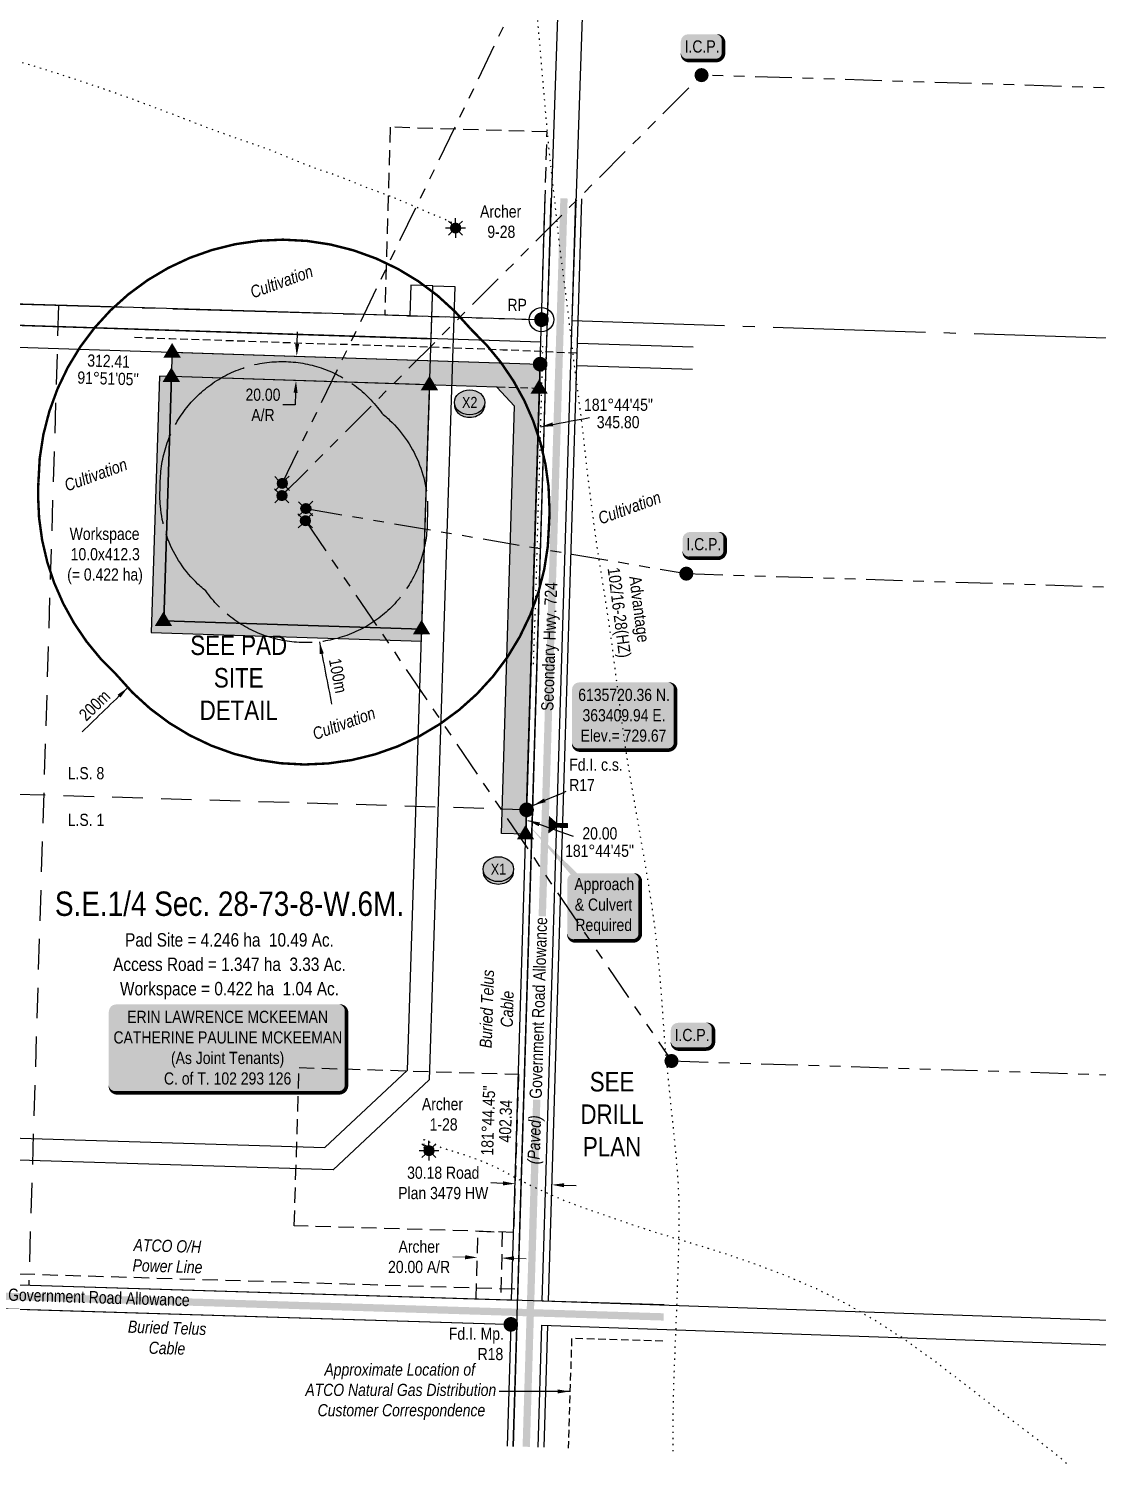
# Model space of a CAD drawing. Extents: x 360681 to 368577, y 6135146 to 6140704.
# Drawn here: x 363002 to 363878, y 6135184 to 6136361 of the extents above; entities that cross this region are included whole.
import ezdxf
from ezdxf.enums import TextEntityAlignment as Align

# ---------------------------------------------------------------- set-up
doc = ezdxf.new("R2010")
doc.units = 0
doc.header["$LTSCALE"] = 5
doc.header["$PDSIZE"] = 0.5
for name, pattern in [('foc-ACCESSROAD', [3.75, 2.5, -1.25]), ('foc-BUFFER', [16.75, 15, -1.75]), ('foc-DOT', [1, 0.2, -0.8]), ('foc-DRILLPATH', [14.75, 6, -1.75, 1.75, -1.75, 1.75, -1.75]), ('foc-FLOWLINE', [3.75, 2.5, -1.25]), ('foc-LSD', [8, 5, -3]), ('foc-QUARTERLINE', [33, 25, -3, 2, -3]), ('foc-TOPO', [1, 0.2, -0.8]), ('foc-TRAV', [1.875, 1.25, -0.625]), ('UG_PIPE', [1.875, 1.25, -0.625])]:
    doc.linetypes.add(name, pattern=pattern)
doc.layers.get('Defpoints').update_dxf_attribs({"color": 9})
for name, color, linetype in [('35', 37, 'Continuous'), ('ABADATA-DRILL', 8, 'foc-DOT'), ('ABADATA-DRILL-T', 8, 'Continuous'), ('AS-OWNER', 7, 'Continuous'), ('AS-PIPE-UG', 44, 'UG_PIPE'), ('AS-PIPE-UG-T', 44, 'Continuous'), ('AS-POWER', 104, 'foc-POWER'), ('AS-POWER-T', 104, 'Continuous'), ('AS-ROADS', 254, 'Continuous'), ('AS-TELEPHONE', 224, 'foc-TEL'), ('AS-TELEPHONE-T', 224, 'Continuous'), ('AUX-BUFFER', 7, 'foc-BUFFER'), ('C-SYMBOL', 7, 'Continuous'), ('CG-NOTES', 7, 'Continuous'), ('DETAIL-T', 7, 'Continuous'), ('F-AR', 190, 'foc-ACCESSROAD'), ('F-EZE', 190, 'foc-FLOWLINE'), ('F-RW', 190, 'Continuous'), ('F-WS', 190, 'foc-ACCESSROAD'), ('F-WS-S', 190, 'Continuous'), ('L-AREAREQUIRED', 7, 'Continuous'), ('L-AREAWORK', 5, 'Continuous'), ('L-BD', 7, 'Continuous'), ('L-BD1', 253, 'Continuous'), ('L-DETAIL-T', 3, 'Continuous'), ('L-MON', 1, 'Continuous'), ('L-QSEC', 8, 'foc-QUARTERLINE'), ('L-ROAD-T', 7, 'Continuous'), ('L-SEC', 7, 'Continuous'), ('L-SECLBL', 7, 'Continuous'), ('L-SECTION-LSD', 7, 'foc-LSD'), ('L-TITLEDB', 4, 'Continuous'), ('L-TITLEDB-T', 4, 'Continuous'), ('P-CROSSINGS', 250, 'Continuous'), ('P-PDRILLPATH', 12, 'foc-DRILLPATH'), ('P-PROPOSED', 10, 'Continuous'), ('P-PROPOSED-H', 21, 'Continuous'), ('P-TEMP-BLUE', 146, 'Continuous'), ('P-TEMP-BLUE-T', 146, 'Continuous'), ('P-TRAV', 4, 'foc-TRAV'), ('P-TXT', 4, 'Continuous'), ('T-VEGETATION CHANGE', 104, 'foc-TOPO')]:
    doc.layers.add(name, color=color, linetype=linetype)
for name, color, linetype, lineweight in [('F-AR-T', 190, 'Continuous', 9), ('F-WS-T', 190, 'Continuous', 9), ('T-TEXT', 48, 'Continuous', 18)]:
    doc.layers.add(name, color=color, linetype=linetype, lineweight=lineweight)
doc.layers.add('P-TEMP-BLUE-H', color=7, linetype='Continuous', true_color=0x99e6ff)
doc.styles.add('100L', font='ARIALN.TTF', dxfattribs={"height": 11})
doc.styles.add('175L', font='ARIALN.TTF', dxfattribs={"height": 20})
doc.styles.add('80', font='ARIALN.TTF', dxfattribs={"height": 10})
doc.styles.add('80CG', font='ARIALN.TTF', dxfattribs={"height": 10})
doc.styles.add('80L', font='ARIALN.TTF', dxfattribs={"height": 10})
doc.styles.add('80LS', font='ARIALNI.TTF', dxfattribs={"height": 10})
doc.styles.add('Crossing', font='ARIALN.TTF', dxfattribs={"height": 10})
doc.styles.add('foc-LtypeFont', font='ARIALN.TTF', dxfattribs={"height": 7.35})
doc.linetypes.add('foc-POWER', pattern='A,6,-1,["P",foc-LtypeFont,S=0.2,R=0,X=-0.625,Y=-0.75],-1.24,4', length=12.24)
doc.linetypes.add('foc-POWER-NOLINE', pattern='A,0,-4,["P",foc-LtypeFont,S=0.2,R=0,X=-0.625,Y=-0.75],-8.24', length=12.24)
doc.linetypes.add('foc-TEL', pattern='A,2,-1,["T",foc-LtypeFont,S=0.2,R=0,X=-0.425,Y=-0.75],-1.24,8', length=12.24)
doc.linetypes.add('foc-TEL-NOLINE', pattern='A,0,-2,["T",foc-LtypeFont,S=0.2,R=0,X=-0.425,Y=-0.75],-10.24', length=12.24)
doc.dimstyles.new('CG2011', dxfattribs={"dimscale": 5, "dimtxt": 9, "dimasz": 2, "dimexe": 0.2, "dimexo": 0.0625, "dimgap": 0.5, "dimtad": 0, "dimtih": 1, "dimtoh": 1, "dimzin": 0, "dimdsep": 46, "dimtxsty": '80CG', "dimcen": 0.1, "dimse1": 1, "dimse2": 1, "dimclrd": 256, "dimclrt": 256, "dimaunit": 1, "dimadec": 4, "dimazin": 0, "dimtfac": 0.06, "dimtofl": 0, "dimtmove": 0, "dimatfit": 1, "dimfxl": 0.2, "dimtolj": 1, "dimtzin": 0, "dimlwd": -1, "dimarcsym": 0})
doc.dimstyles.new('Compass 5 000', dxfattribs={"dimscale": 5, "dimtxt": 9, "dimasz": 2, "dimexe": 0.2, "dimexo": 0.0625, "dimgap": 0.5, "dimtad": 0, "dimtih": 1, "dimtoh": 1, "dimzin": 0, "dimdsep": 46, "dimtxsty": '80CG', "dimcen": 0.1, "dimse1": 1, "dimse2": 1, "dimclrd": 256, "dimclrt": 256, "dimaunit": 1, "dimadec": 4, "dimazin": 0, "dimtfac": 0.06, "dimtofl": 0, "dimtmove": 0, "dimatfit": 1, "dimfxl": 0.2, "dimtolj": 1, "dimtzin": 0, "dimlwd": -1, "dimarcsym": 0})

# ---------------------------------------------------------------- blocks, each defined once
blk = doc.blocks.new('fdia')
at = {"color": 255, "const_width": 1}
blk.add_lwpolyline([(-0.5, 0, 1), (0.5, 0, 1)], format="xyb", close=True, dxfattribs=at)
blk = doc.blocks.new('Fdiaa')
blk.add_blockref('fdia', (0, 0))
blk = doc.blocks.new('fdib')
at = {"color": 1, "const_width": 1.6}
blk.add_lwpolyline([(-0.4, 0, 1), (0.4, 0, 1)], format="xyb", close=True, dxfattribs=at)
at = {"color": 1}
blk.add_circle((0, 0), 0.8, dxfattribs=at)
blk = doc.blocks.new('Fdibb')
blk.add_blockref('fdib', (0, 0))
blk = doc.blocks.new('fdicc')
for name in ['Fdibb', 'Fdiaa']:
    blk.add_blockref(name, (0, 0))
blk = doc.blocks.new('FDI')
blk.add_blockref('fdicc', (0, 0))
blk = doc.blocks.new('WC')
at = {"layer": 'L-MON'}
h = blk.add_hatch(color=255, dxfattribs=at)
h.dxf.hatch_style = 1
edge = h.paths.add_edge_path()
edge.add_arc((0, 0), 0.9, 0, 360)
at = {"layer": 'L-MON', "color": 240, "flags": 128}
for points in [[(-0.62, 0.5), (-1.23, 1.12)], [(0.52, 0.61), (1.13, 1.21)], [(-1.18, -1.18), (-0.56, -0.57)], [(1.16, -1.18), (0.56, -0.57)]]:
    blk.add_lwpolyline(points, dxfattribs=at)
at = {"layer": 'L-MON', "color": 240}
for radius in [0.8, 0.373]:
    blk.add_circle((0, 0), radius, dxfattribs=at)
blk = doc.blocks.new('*D448')
at = {"layer": 'Defpoints', "color": 0, "transparency": 16777216}
for p in [(363400.6, 6135413.7), (363400.5, 6135409.7), (363430.6, 6135408.7)]:
    blk.add_point(p, dxfattribs=at)
at = {"layer": 'L-TITLEDB-T', "transparency": 16777216}
for p, q in [((363390.6, 6135414), (363380.6, 6135414.3)), ((363440.7, 6135412.5), (363450.7, 6135412.2))]:
    blk.add_line(p, q, dxfattribs=at)
for points in [[(363390.6, 6135415.7), (363390.5, 6135412.3), (363400.6, 6135413.7)], [(363440.8, 6135414.1), (363440.7, 6135410.8), (363430.7, 6135412.8)]]:
    blk.add_solid(points, dxfattribs=at)
at = {"layer": 'L-TITLEDB-T', "transparency": 16777216, "insert": (363341.6, 6135414.3), "char_height": 10, "attachment_point": 5, "style": '80CG'}
blk.add_mtext('\\A1;30.18 Road\\PPlan 3479 HW', dxfattribs=at)
blk = doc.blocks.new('plbh')
at = {"layer": 'L-MON'}
h = blk.add_hatch(color=255, dxfattribs=at)
h.dxf.hatch_style = 1
edge = h.paths.add_edge_path()
edge.add_arc((0, 0), 1.16, 0, 360)
h = blk.add_hatch(color=256, dxfattribs=at)
h.dxf.hatch_style = 1
h.paths.add_polyline_path([(-0.96, 0, 1), (0.96, 0, 1)])
h.paths.add_polyline_path([(0.91, 0, -1), (-0.91, 0, -1)], flags=16)
h.paths.add_polyline_path([(0.45, 0, -1), (-0.45, 0, -1)], flags=0)
h = blk.add_hatch(color=256, dxfattribs=at)
h.dxf.hatch_style = 1
h.paths.add_polyline_path([(-0.45, 0, 1), (0.45, 0, 1)])
h.paths.add_polyline_path([(0.4, 0, -1), (-0.4, 0, -1)], flags=16)
at = {"layer": 'L-MON', "color": 240}
for radius in [0.96, 0.91, 0.45, 0.4]:
    blk.add_circle((0, 0), radius, dxfattribs=at)
blk = doc.blocks.new('*U470')
h = blk.add_hatch(color=59)
edge = h.paths.add_edge_path()
edge.add_line((-11.5, -11.5), (11.5, -11.5))
edge.add_arc((11.5, -5.5), 6, 270, 360)
edge.add_line((17.5, -5.5), (17.5, 4))
edge.add_arc((11.5, 4), 6, 0, 90)
edge.add_line((11.5, 10), (-11.5, 10))
edge.add_arc((-11.5, 4), 6, 90, 180)
edge.add_line((-17.5, 4), (-17.5, -5.5))
edge.add_arc((-11.5, -5.5), 6, 180, 270)
at = {"color": 1, "flags": 128}
blk.add_lwpolyline([(-11.5, -11.5, 3, 3, 0), (11.5, -11.5, 3, 3, 0.414214), (17.5, -5.5, 3, 3, 0), (17.5, 4, 3, 0, 0.414214), (11.5, 10, 0, 0, 0), (-11.5, 10, 0, 0, 0.414214), (-17.5, 4, 0, 0, 0), (-17.5, -5.5, 0, 3, 0.414214)], format="xyseb", close=True, dxfattribs=at)
blk.add_lwpolyline([(-13.1, -6.4, 0, 7.5, 0), (0, 0, 0, 0, 0)], format="xyseb", dxfattribs=at)
at = {"color": 1, "style": '80'}
blk.add_attdef('ENTER_TEXT_001', (-36, -5), '', height=10, dxfattribs=at)
blk = doc.blocks.new('*U485')
h = blk.add_hatch(color=254)
edge = h.paths.add_edge_path()
edge.add_line((-36.5, -28.5), (36.5, -28.5))
edge.add_arc((36.5, -22.5), 6, 270, 360)
edge.add_line((42.5, -22.5), (42.5, 21))
edge.add_arc((36.5, 21), 6, 0, 90)
edge.add_line((36.5, 27), (-36.5, 27))
edge.add_arc((-36.5, 21), 6, 90, 180)
edge.add_line((-42.5, 21), (-42.5, -22.5))
edge.add_arc((-36.5, -22.5), 6, 180, 270)
at = {"color": 1, "flags": 128}
blk.add_lwpolyline([(-36.5, -28.5, 3, 3, 0), (36.5, -28.5, 3, 3, 0.414214), (42.5, -22.5, 3, 3, 0), (42.5, 21, 3, 0, 0.414214), (36.5, 27, 0, 0, 0), (-36.5, 27, 0, 0, 0.414214), (-42.5, 21, 0, 0, 0), (-42.5, -22.5, 0, 3, 0.414214)], format="xyseb", close=True, dxfattribs=at)
blk.add_lwpolyline([(-36.3, -24.2, 0, 10, 0), (0, 0, 5, 5, 0)], format="xyseb", dxfattribs=at)
at = {"color": 1, "style": '80'}
blk.add_attdef('ENTER_TEXT_001', (-36, -5), '', height=10, dxfattribs=at)
blk = doc.blocks.new('*U486')
at = {"layer": '35', "color": 3}
blk.add_circle((0, 0), 10, dxfattribs=at)
at = {"layer": '35', "color": 3, "style": '80'}
blk.add_attdef('RP_001', (-27.9, 7.1), '', height=10, dxfattribs=at)
blk = doc.blocks.new('xing2')
h = blk.add_hatch(color=50)
h.dxf.hatch_style = 1
edge = h.paths.add_edge_path()
edge.add_ellipse((0, 0), major_axis=(-12.5, 0), ratio=0.816297, start_angle=0, end_angle=360)
h = blk.add_hatch(color=250)
h.dxf.hatch_style = 1
edge = h.paths.add_edge_path()
edge.add_ellipse((0, -2), major_axis=(-12.5, 0), ratio=0.816297, start_angle=0, end_angle=180)
edge.add_line((12.5, -2), (12.5, 0))
edge.add_ellipse((0, 0), major_axis=(-12.5, 0), ratio=0.816297, start_angle=0, end_angle=180, ccw=False)
edge.add_line((-12.5, 0), (-12.5, -2))
at = {"color": 250}
blk.add_ellipse((0, 0), major_axis=(-12.5, 0), ratio=0.816297, dxfattribs=at)
blk.add_ellipse((0, -2), major_axis=(-12.5, 0), ratio=0.816297, start_param=0, end_param=3.141593, dxfattribs=at)
at = {"color": 250, "style": 'Crossing'}
blk.add_attdef('CROSSING', text='', height=9, dxfattribs=at).set_placement((0.1, 0), align=Align.MIDDLE_CENTER)
at = {"color": 250, "style": 'Crossing', "flags": 1}
for tag, p in [('OWNER', (0.1, -12.5)), ('DESCRIPTION', (0.1, -25.8)), ('LOCATION', (0.1, -39.3)), ('DWG_REF', (0.1, -52.8))]:
    blk.add_attdef(tag, text='', height=9, dxfattribs=at).set_placement(p, align=Align.MIDDLE_CENTER)
blk = doc.blocks.new('*U489')
h = blk.add_hatch(color=59)
edge = h.paths.add_edge_path()
edge.add_line((-91.5, -37), (91.5, -37))
edge.add_arc((91.5, -31), 6, 270, 360)
edge.add_line((97.5, -31), (97.5, 29.5))
edge.add_arc((91.5, 29.5), 6, 0, 90)
edge.add_line((91.5, 35.5), (-91.5, 35.5))
edge.add_arc((-91.5, 29.5), 6, 90, 180)
edge.add_line((-97.5, 29.5), (-97.5, -31))
edge.add_arc((-91.5, -31), 6, 180, 270)
at = {"color": 1, "flags": 128}
blk.add_lwpolyline([(-91.5, -37, 3, 3, 0), (91.5, -37, 3, 3, 0.414214), (97.5, -31, 3, 3, 0), (97.5, 29.5, 3, 0, 0.414214), (91.5, 35.5, 0, 0, 0), (-91.5, 35.5, 0, 0, 0.414214), (-97.5, 29.5, 0, 0, 0), (-97.5, -31, 0, 3, 0.414214)], format="xyseb", close=True, dxfattribs=at)
blk.add_lwpolyline([(-72.5, -37.6, 0, 7.5, 0), (0, 0, 0, 0, 0)], format="xyseb", dxfattribs=at)
at = {"color": 1, "style": '80'}
blk.add_attdef('ENTER_TEXT_001', (-36, -5), '', height=10, dxfattribs=at)
blk = doc.blocks.new('TRIA')
blk.add_hatch(color=255).paths.add_polyline_path([(-0.04, 1.52), (-1.47, -0.87), (1.39, -0.87)])
blk = doc.blocks.new('TRIAA')
blk.add_blockref('TRIA', (0, 0))
blk = doc.blocks.new('TRIB')
at = {"color": 1}
blk.add_lwpolyline([(-1.12, -0.67), (-0.04, 1.13), (1.04, -0.67)], close=True, dxfattribs=at)
blk = doc.blocks.new('TRIBB')
blk.add_blockref('TRIB', (0, 0))
blk = doc.blocks.new('TRICC')
for name in ['TRIAA', 'TRIBB']:
    blk.add_blockref(name, (0, 0))
blk = doc.blocks.new('plspike')
blk.add_blockref('TRICC', (0, 0))
blk = doc.blocks.new('*D494')
at = {"layer": 'Defpoints', "color": 0, "transparency": 16777216}
for p in [(363218, 6136092.4), (363217.4, 6136072.5), (363220.8, 6136072.3)]:
    blk.add_point(p, dxfattribs=at)
at = {"layer": 'P-TXT', "transparency": 16777216}
for p, q in [((363221.7, 6136102.3), (363222.1, 6136112.3)), ((363220.5, 6136062.4), (363220.1, 6136052.4)), ((363220.1, 6136052.4), (363210.1, 6136052.4))]:
    blk.add_line(p, q, dxfattribs=at)
for points in [[(363220.1, 6136102.4), (363223.4, 6136102.3), (363221.4, 6136092.3)], [(363218.8, 6136062.4), (363222.1, 6136062.3), (363220.8, 6136072.3)]]:
    blk.add_solid(points, dxfattribs=at)
at = {"layer": 'P-TXT', "transparency": 16777216, "insert": (363193.7, 6136052.4), "char_height": 10, "attachment_point": 5, "style": '80CG'}
blk.add_mtext('\\A1;20.00\\PA/R', dxfattribs=at)
blk = doc.blocks.new('*D502')
at = {"layer": 'Defpoints', "color": 0, "transparency": 16777216}
for p in [(363369.5, 6135353.2), (363369.5, 6135351.2), (363389.5, 6135350.7)]:
    blk.add_point(p, dxfattribs=at)
at = {"layer": 'F-AR-T', "transparency": 16777216}
for p, q in [((363359.5, 6135353.4), (363349.5, 6135353.7)), ((363399.5, 6135352.4), (363409.5, 6135352.2))]:
    blk.add_line(p, q, dxfattribs=at)
for points in [[(363359.6, 6135355.1), (363359.5, 6135351.7), (363369.5, 6135353.2)], [(363399.6, 6135354.1), (363399.5, 6135350.8), (363389.5, 6135352.7)]]:
    blk.add_solid(points, dxfattribs=at)
at = {"layer": 'F-AR-T', "transparency": 16777216, "insert": (363321.8, 6135353.7), "char_height": 10, "attachment_point": 5, "style": '80CG'}
blk.add_mtext('\\A1;Archer\\P20.00 A/R', dxfattribs=at)
blk = doc.blocks.new('*U507')
h = blk.add_hatch(color=255)
edge = h.paths.add_edge_path()
edge.add_line((-24, -28.5), (24, -28.5))
edge.add_arc((24, -22.5), 6, 270, 360)
edge.add_line((30, -22.5), (30, 21))
edge.add_arc((24, 21), 6, 0, 90)
edge.add_line((24, 27), (-24, 27))
edge.add_arc((-24, 21), 6, 90, 180)
edge.add_line((-30, 21), (-30, -22.5))
edge.add_arc((-24, -22.5), 6, 180, 270)
at = {"color": 1, "flags": 128}
for points in [[(-61.5, 66.2, 0, 7.5, 0), (0, 0, 0, 0, 0)], [(21, -19.3, 0, 7.5, 0), (0, 0, 0, 0, 0)]]:
    blk.add_lwpolyline(points, format="xyseb", dxfattribs=at)
blk.add_lwpolyline([(-24, -28.5, 3, 3, 0), (24, -28.5, 3, 3, 0.414214), (30, -22.5, 3, 3, 0), (30, 21, 3, 0, 0.414214), (24, 27, 0, 0, 0), (-24, 27, 0, 0, 0.414214), (-30, 21, 0, 0, 0), (-30, -22.5, 0, 3, 0.414214)], format="xyseb", close=True, dxfattribs=at)
at = {"color": 1, "style": '80'}
blk.add_attdef('ENTER_TEXT_001', (-26.8, -4.9), '', height=10, dxfattribs=at)
blk = doc.blocks.new('GAS')
h = blk.add_hatch(color=255)
h.dxf.hatch_style = 1
edge = h.paths.add_edge_path()
edge.add_arc((0, 0), 0.9, 0, 360)
for p, q in [((-0.81, 0), (-1.62, 0)), ((-0.57, 0.57), (-1.14, 1.14)), ((0, 0.81), (0, 1.62)), ((0.57, 0.57), (1.14, 1.14)), ((1.62, 0), (0.81, 0)), ((-0.57, -0.57), (-1.14, -1.14)), ((0, -0.81), (0, -1.62)), ((1.14, -1.14), (0.57, -0.57))]:
    blk.add_line(p, q)
blk.add_circle((0, 0), 0.8)

msp = doc.modelspace()

# ---------------------------------------------------------------- hatches: boundary and pattern name
at = {"layer": 'AS-ROADS'}
h = msp.add_hatch(color=256, dxfattribs=at)
h.dxf.hatch_style = 1
h.paths.add_polyline_path([(363428.305, 6135715.365), (363434.74, 6135709.652), (363434.652, 6135705.762), (363427.848, 6135700.982)])
at = {"layer": 'P-PROPOSED-H'}
h = msp.add_hatch(color=256, dxfattribs=at)
h.dxf.hatch_style = 1
h.paths.add_polyline_path([(363118.745, 6136075.645), (363119.39, 6136095.633), (363421.08, 6136085.881), (363420.455, 6136065.898), (363409.312, 6135700.374), (363389.327, 6135700.983), (363400.014, 6136051.551), (363385.479, 6136067.028)])
h = msp.add_hatch(color=256, dxfattribs=at)
h.dxf.hatch_style = 1
h.paths.add_polyline_path([(363330.477, 6136068.802), (363118.745, 6136075.645), (363112.281, 6135875.411), (363324.01, 6135868.564)])
at = {"layer": 'P-TEMP-BLUE-H'}
h = msp.add_hatch(color=256, dxfattribs=at)
h.dxf.hatch_style = 1
h.paths.add_polyline_path([(363323.677, 6135858.572), (363324.01, 6135868.564), (363112.281, 6135875.411), (363118.745, 6136075.645), (363108.753, 6136075.966), (363101.966, 6135865.742)])

# ---------------------------------------------------------------- linework, layer by layer
at = {"layer": 'ABADATA-DRILL', "flags": 128}
for points in [[(363530.191, 6135194.242), (363530.179, 6135201.34), (363530.218, 6135220.108), (363530.522, 6135239.357), (363531.12, 6135258.748), (363531.888, 6135278.114), (363532.674, 6135297.429), (363533.441, 6135316.804), (363534.091, 6135336.243), (363534.655, 6135355.485), (363535.061, 6135374.812), (363535.188, 6135394.177), (363534.565, 6135413.525), (363533.04, 6135432.852), (363531.126, 6135452.23), (363529.17, 6135471.499), (363527.203, 6135490.779), (363525.294, 6135509.957), (363523.521, 6135529.351), (363522.034, 6135548.596), (363520.749, 6135567.935), (363519.124, 6135587.244), (363517.207, 6135606.502), (363515.032, 6135625.839), (363512.344, 6135645.051), (363509.298, 6135664.064), (363506.048, 6135683.223), (363502.764, 6135702.293), (363499.503, 6135721.443), (363496.17, 6135740.535), (363492.91, 6135759.725), (363490.064, 6135779.011), (363487.508, 6135798.31), (363484.991, 6135817.586), (363482.523, 6135836.812), (363480.031, 6135855.937), (363477.378, 6135875.008), (363474.459, 6135894.228), (363471.408, 6135913.381), (363468.435, 6135932.452), (363465.734, 6135951.584), (363463.244, 6135970.76), (363460.803, 6135989.904), (363458.585, 6136009.142), (363456.512, 6136028.205), (363454.201, 6136047.335), (363451.641, 6136066.513), (363449.14, 6136085.629), (363446.871, 6136104.858), (363444.603, 6136124.087), (363442.228, 6136143.41), (363439.757, 6136162.535), (363437.291, 6136181.86), (363435.108, 6136201.257), (363433.063, 6136220.559), (363430.847, 6136239.867), (363428.72, 6136259.122), (363426.872, 6136278.368), (363425.167, 6136297.669), (363423.549, 6136316.888), (363421.887, 6136336.329), (363420.201, 6136355.61), (363418.455, 6136374.893), (363416.49, 6136394.223), (363414.243, 6136413.471), (363411.796, 6136432.766), (363409.304, 6136451.872), (363406.793, 6136470.998), (363404.194, 6136490.208), (363401.417, 6136509.483), (363398.465, 6136528.583), (363395.517, 6136547.823), (363392.897, 6136567.023), (363390.421, 6136586.318), (363387.907, 6136605.665), (363385.307, 6136624.854), (363382.661, 6136644.145), (363380.189, 6136663.26), (363377.762, 6136682.534), (363375.233, 6136701.741), (363372.546, 6136720.993), (363369.714, 6136740.1), (363366.613, 6136759.265), (363363.265, 6136778.497), (363359.948, 6136797.478), (363358.012, 6136808.973), (363354.13, 6136832.634)], [(363351.661, 6136197.5), (363351.661, 6136197.5), (363351.698, 6136197.389), (363351.706, 6136197.318), (363351.604, 6136197.281), (363351.34, 6136197.13), (363350.922, 6136196.882), (363350.392, 6136196.559), (363349.945, 6136196.342), (363349.682, 6136196.27), (363349.42, 6136196.208), (363349.386, 6136196.39), (363349.773, 6136196.928), (363350.344, 6136197.601), (363351.067, 6136198.338), (363351.57, 6136198.753), (363351.533, 6136198.514), (363351.202, 6136197.854), (363350.927, 6136197.362), (363350.837, 6136197.375), (363350.789, 6136197.757), (363350.747, 6136198.348), (363350.737, 6136199.309), (363350.57, 6136200.695), (363349.812, 6136201.119), (363348.719, 6136200.382), (363348.595, 6136199.606), (363349.462, 6136198.858), (363350.416, 6136198.319), (363351.529, 6136198.074), (363352.202, 6136197.193), (363352.092, 6136196.216), (363352.034, 6136195.627), (363351.969, 6136195.159), (363352.067, 6136194.776), (363352.398, 6136194.485), (363352.833, 6136194.302), (363353.331, 6136194.246), (363353.903, 6136194.289), (363354.447, 6136194.422), (363354.739, 6136194.793), (363354.69, 6136195.475), (363354.338, 6136196.056), (363353.758, 6136196.394), (363353.175, 6136196.613), (363352.812, 6136196.864), (363352.735, 6136197.296), (363352.821, 6136197.804), (363352.819, 6136198.044), (363352.669, 6136198.059), (363352.465, 6136198.255), (363352.293, 6136198.501), (363352.206, 6136198.623), (363352.178, 6136198.694), (363352.163, 6136198.845), (363352.118, 6136199.016), (363352.067, 6136199.298), (363352.062, 6136199.768), (363352.069, 6136200.338), (363351.986, 6136200.571), (363351.825, 6136200.526), (363351.766, 6136200.548), (363351.685, 6136200.53), (363351.685, 6136200.53), (363351.211, 6136200.725), (363350.138, 6136201.289), (363348.817, 6136201.94), (363347.316, 6136202.567), (363345.402, 6136203.426), (363342.868, 6136204.645), (363339.678, 6136205.975), (363335.929, 6136207.382), (363331.69, 6136209.094), (363327.012, 6136211.179), (363321.949, 6136213.427), (363316.509, 6136215.767), (363310.615, 6136218.311), (363304.295, 6136221.008), (363297.606, 6136223.716), (363290.455, 6136226.379), (363282.945, 6136229.082), (363275.184, 6136232.094), (363267.281, 6136235.36), (363259.365, 6136238.527), (363251.284, 6136241.519), (363242.721, 6136244.485), (363233.604, 6136247.639), (363223.894, 6136251.341), (363213.724, 6136255.708), (363202.987, 6136260.173), (363197.716, 6136262.147), (363191.7, 6136264.324), (363180.199, 6136268.352), (363168.617, 6136272.353), (363157.009, 6136276.494), (363155.17, 6136277.172), (363145.318, 6136280.838), (363133.423, 6136285.379), (363121.303, 6136290.116), (363108.943, 6136294.841), (363096.392, 6136299.522), (363086.293, 6136303.257), (363083.741, 6136304.196), (363071.016, 6136308.782), (363058.238, 6136313.24), (363032.56, 6136321.809), (363006.699, 6136329.954), (362980.705, 6136337.642), (362954.412, 6136344.129), (362927.638, 6136348.29), (362900.579, 6136350.059), (362873.471, 6136350.228), (362872.871, 6136350.227), (362846.354, 6136349.488), (362819.231, 6136349.157), (362792.131, 6136349.907), (362765.078, 6136350.895), (362738.008, 6136351.653), (362710.883, 6136351.923), (362683.784, 6136351.432), (362656.681, 6136351.121), (362629.602, 6136352.23), (362602.549, 6136354.188), (362575.492, 6136356.007), (362548.425, 6136357.495), (362531.359, 6136358.32)], [(363329.817, 6135440.789), (363329.817, 6135440.789), (363329.98, 6135440.884), (363330.144, 6135441.009), (363330.138, 6135441.139), (363329.921, 6135441.236), (363329.586, 6135441.406), (363329.211, 6135441.558), (363328.851, 6135441.579), (363328.469, 6135441.501), (363328.096, 6135441.413), (363327.804, 6135441.362), (363327.625, 6135441.397), (363327.539, 6135441.51), (363327.482, 6135441.621), (363327.376, 6135441.765), (363327.211, 6135441.9), (363327.007, 6135442.096), (363326.774, 6135442.354), (363326.552, 6135442.591), (363326.366, 6135442.737), (363326.289, 6135442.819), (363326.106, 6135443.065), (363325.944, 6135443.31), (363325.842, 6135443.583), (363325.726, 6135444.047), (363325.491, 6135444.535), (363325.717, 6135444.398), (363326.313, 6135443.939), (363326.658, 6135443.778), (363326.825, 6135443.673), (363326.863, 6135443.592), (363326.892, 6135443.561), (363326.916, 6135443.7), (363327.025, 6135443.997), (363327.095, 6135444.315), (363327.103, 6135444.565), (363327.131, 6135444.834), (363327.123, 6135445.224), (363327.251, 6135445.13), (363327.497, 6135444.702), (363327.625, 6135444.628), (363327.613, 6135444.869), (363327.645, 6135444.948), (363327.645, 6135444.938), (363327.29, 6135445.429), (363326.712, 6135445.847), (363325.96, 6135446.441), (363325.466, 6135446.947), (363325.567, 6135446.673), (363325.573, 6135446.193), (363325.542, 6135445.844), (363325.729, 6135445.748), (363325.81, 6135445.795), (363325.844, 6135445.894), (363325.954, 6135445.911), (363326.106, 6135445.956), (363326.235, 6135446.252), (363326.31, 6135446.73), (363326.305, 6135447.231), (363326.243, 6135447.803), (363326.113, 6135448.457), (363325.912, 6135449.084), (363325.791, 6135449.378), (363325.681, 6135449.691), (363325.825, 6135449.837), (363325.895, 6135449.835), (363326.421, 6135449.668), (363327.466, 6135449.196), (363328.935, 6135448.49), (363330.721, 6135447.674), (363332.851, 6135446.688), (363335.316, 6135445.491), (363338.087, 6135444.184), (363341.221, 6135442.977), (363344.828, 6135441.855), (363348.96, 6135440.556), (363353.538, 6135439.134), (363358.454, 6135437.621), (363363.681, 6135435.838), (363369.004, 6135433.912), (363374.312, 6135431.837), (363377.838, 6135430.337), (363379.931, 6135429.442), (363386.008, 6135426.653), (363392.32, 6135423.376), (363396.186, 6135421.245), (363398.999, 6135419.697), (363406.263, 6135415.84), (363414.147, 6135411.964), (363422.529, 6135407.993), (363431.537, 6135403.932), (363441.316, 6135399.847), (363451.836, 6135395.81), (363462.552, 6135391.956), (363463.027, 6135391.791), (363474.548, 6135387.743), (363486.209, 6135383.72), (363497.971, 6135379.714), (363509.806, 6135375.826), (363521.746, 6135372.074), (363533.9, 6135368.436), (363546.34, 6135364.679), (363558.975, 6135360.766), (363571.756, 6135356.719), (363579.768, 6135354.089), (363597.359, 6135348.012), (363622.713, 6135338.362), (363647.644, 6135327.645), (363671.91, 6135315.518), (363695.445, 6135302.043), (363718.262, 6135287.37), (363740.275, 6135271.581), (363761.827, 6135255.166), (363783.265, 6135238.584), (363804.877, 6135222.167), (363826.564, 6135205.858), (363847.761, 6135188.964), (363852.835, 6135184.376)]]:
    msp.add_lwpolyline(points, dxfattribs=at)
at = {"layer": 'AS-PIPE-UG', "flags": 128}
for points in [[(363088.25, 6136107.945), (363117.489, 6136106.832), (363180.336, 6136104.863), (363212.589, 6136103.633), (363238.167, 6136102.746), (363272.105, 6136101.922), (363297.655, 6136100.938), (363320.787, 6136100.422), (363346.016, 6136099.42), (363369.678, 6136098.685), (363390.413, 6136097.751), (363406.797, 6136097.149), (363423.179, 6136096.395), (363451.161, 6136095.064)], [(363521.806, 6135284.513), (363446.892, 6135286.804), (363444.146, 6135196.874)]]:
    msp.add_lwpolyline(points, dxfattribs=at)
at = {"layer": 'AS-POWER', "linetype": 'foc-POWER-NOLINE', "flags": 128}
msp.add_lwpolyline([(362500.428, 6135345.872), (363522.726, 6135314.611)], dxfattribs=at)
at = {"layer": 'AS-ROADS', "flags": 128}
for points, const_width in [([(363440.623, 6136221.825), (363409.682, 6135197.926)], 5.998), ([(363434.71, 6135707.653), (363444.008, 6135707.399)], 3.999), ([(362500.141, 6135336.463), (363522.414, 6135304.437)], 5.998)]:
    msp.add_lwpolyline(points, dxfattribs=dict(at, const_width=const_width))
at = {"layer": 'AS-TELEPHONE', "linetype": 'foc-TEL-NOLINE', "flags": 128}
for points in [[(363399.03, 6135198.252), (363430.244, 6136222.134)], [(362499.814, 6135325.767), (363402.081, 6135298.176)]]:
    msp.add_lwpolyline(points, dxfattribs=at)
at = {"layer": 'AUX-BUFFER', "color": 251, "linetype": 'foc-BUFFER', "flags": 128}
msp.add_lwpolyline([(363291.208, 6136045.576, -0.22808568), (363328.802, 6135967.452, -0.02016155), (363328.477, 6135959.399, -0.00485293), (363328.496, 6135957.459, -0.73235681), (363146.763, 6135899.932, -0.22806803), (363109.174, 6135978.051, -0.02008692), (363109.497, 6135986.074, -0.0049298), (363109.477, 6135988.045, -0.73234185)], format="xyb", close=True, dxfattribs=at)
at = {"layer": 'F-AR', "flags": 128}
msp.add_lwpolyline([(363368.7, 6135319.321), (363370.06, 6135374.665), (363390.048, 6135374.174), (363388.689, 6135318.83)], dxfattribs=at)
at = {"layer": 'F-EZE', "flags": 128}
msp.add_lwpolyline([(362600.629, 6135351.809), (363402.97, 6135327.274)], dxfattribs=at)
at = {"layer": 'F-RW', "flags": 128}
for points in [[(362628.046, 6136246.042), (362622.347, 6136060.221), (362682.312, 6136058.382), (362802.936, 6136123.883), (363331.7, 6136106.778), (363333.099, 6136150.034), (363315.113, 6136150.615), (363314.304, 6136125.607), (362796.781, 6136141.018), (362678, 6136076.518), (362640.885, 6136077.656), (362646.033, 6136245.506)], [(363421.613, 6136103.868), (362802.915, 6136123.861), (362621.477, 6136025.332), (362521.276, 6136028.259)], [(362520.726, 6136010.273), (362625.801, 6136007.203), (362807.213, 6136105.718), (363421.064, 6136085.882)], [(363546.662, 6136099.826), (363451.77, 6136102.893)], [(363451.222, 6136084.907), (363546.114, 6136081.839)]]:
    msp.add_lwpolyline(points, dxfattribs=at)
at = {"layer": 'F-WS'}
for points in [[(363422.177, 6136122.374), (363426.765, 6136276.403), (363298.131, 6136280.235), (363293.544, 6136126.205)], [(363399.355, 6135373.772), (363219.379, 6135379.259), (363223.334, 6135508.972), (363403.309, 6135503.485)]]:
    msp.add_lwpolyline(points, close=True, dxfattribs=at)
at = {"layer": 'L-QSEC'}
for p, q in [((362624.895, 6136146.12), (363427.203, 6136122.224)), ((363447.307, 6136121.562), (364249.492, 6136095.632))]:
    msp.add_line(p, q, dxfattribs=at)
at = {"layer": 'L-SEC'}
for p, q in [((363427.203, 6136122.224), (363454.282, 6136924.936)), ((363447.306, 6136121.546), (363474.385, 6136924.258)), ((363427.203, 6136122.221), (363430.244, 6136222.134)), ((363447.308, 6136121.609), (363450.349, 6136221.535)), ((363414.969, 6135720.205), (363427.203, 6136122.221)), ((363435.074, 6135719.591), (363447.308, 6136121.609)), ((363402.695, 6135318.281), (363414.969, 6135720.205)), ((363422.8, 6135317.666), (363435.074, 6135719.591)), ((362600.354, 6135342.816), (363402.695, 6135318.281)), ((362599.739, 6135322.711), (363402.081, 6135298.176)), ((363422.8, 6135317.669), (364226.174, 6135290.061)), ((363422.186, 6135297.564), (364225.483, 6135269.958))]:
    msp.add_line(p, q, dxfattribs=at)
at = {"layer": 'L-SECLBL', "flags": 128}
for points in [[(363397.055, 6135298.33), (363402.081, 6135298.176)], [(363402.081, 6135298.176), (363399.03, 6135198.252)], [(363422.186, 6135297.562), (363419.135, 6135197.638)]]:
    msp.add_lwpolyline(points, dxfattribs=at)
at = {"layer": 'L-SECTION-LSD', "flags": 128}
for points in [[(363026.049, 6136134.172), (363001.524, 6135330.549)], [(363414.969, 6135720.205), (362612.624, 6135744.468)]]:
    msp.add_lwpolyline(points, dxfattribs=at)
at = {"layer": 'L-TITLEDB', "flags": 128}
for points in [[(363422.177, 6136122.374), (363425.217, 6136222.284)], [(363452.335, 6136121.456), (363455.375, 6136221.385)], [(363397.668, 6135318.435), (363422.177, 6136122.374)], [(363427.826, 6135317.513), (363440.1, 6135719.437), (363452.335, 6136121.456)], [(363397.055, 6135298.33), (363394.003, 6135198.406)], [(363427.212, 6135297.408), (363424.161, 6135197.485)]]:
    msp.add_lwpolyline(points, dxfattribs=at)
at = {"layer": 'P-PDRILLPATH'}
for p, q in [((363209.538, 6135988.092), (363565.645, 6136722.621)), ((363209.215, 6135978.1), (363553.459, 6136322.919)), ((368197.799, 6136177.739), (363553.459, 6136322.919)), ((363228.875, 6135967.462), (363540.995, 6135914.06)), ((363228.552, 6135957.47), (363528.81, 6135514.359)), ((363540.995, 6135914.06), (368185.675, 6135769.097)), ((363528.81, 6135514.359), (368173.741, 6135369.388))]:
    msp.add_line(p, q, dxfattribs=at)
at = {"layer": 'P-PROPOSED', "flags": 128}
for points in [[(363118.745, 6136075.645), (363119.39, 6136095.633), (363421.08, 6136085.881), (363420.455, 6136065.898), (363409.312, 6135700.374), (363389.327, 6135700.983), (363400.014, 6136051.551), (363385.479, 6136067.028), (363118.745, 6136075.645)], [(363330.477, 6136068.802), (363118.745, 6136075.645), (363112.281, 6135875.411), (363324.01, 6135868.564), (363330.477, 6136068.802)]]:
    msp.add_lwpolyline(points, close=True, dxfattribs=at)
at = {"layer": 'P-TEMP-BLUE', "flags": 128}
msp.add_lwpolyline([(363323.677, 6135858.572), (363323.677, 6135858.572), (363324.01, 6135868.564), (363112.281, 6135875.411), (363118.745, 6136075.645), (363108.753, 6136075.966), (363101.966, 6135865.742), (363323.677, 6135858.572)], close=True, dxfattribs=at)
at = {"layer": 'P-TRAV'}
msp.add_line((363420.455, 6136065.898), (363385.479, 6136067.028), dxfattribs=at)
at = {"layer": 'T-VEGETATION CHANGE', "flags": 128}
msp.add_lwpolyline([(363415.587, 6135839.875), (363417.349, 6135888.495), (363419.326, 6135957.486), (363420.898, 6136009.332), (363423.405, 6136104.816)], dxfattribs=at)

# ---------------------------------------------------------------- block references
at = {"layer": 'AS-OWNER'}
ref = msp.add_blockref('*U470', (363553.973, 6136346.466), dxfattribs=dict(at, xscale=0.99971726, yscale=0.99971726, zscale=0.99971726))
ref.add_attrib('ENTER_TEXT_001', 'I.C.P.', (363539.598, 6136341.464), dxfattribs={"layer": '0', "color": 1, "height": 9.9972, "style": '80'})
ref = msp.add_blockref('*U470', (363555.395, 6135938.203), dxfattribs=dict(at, xscale=0.99971726, yscale=0.99971726, zscale=0.99971726))
ref.add_attrib('ENTER_TEXT_001', 'I.C.P.', (363541.02, 6135933.201), dxfattribs={"layer": '0', "color": 1, "height": 9.9972, "style": '80'})
ref = msp.add_blockref('*U489', (363164.708, 6135525.282), dxfattribs=dict(at, xscale=0.99971726, yscale=0.99971726, zscale=0.99971726))
ref.add_attrib('ENTER_TEXT_001', 'ERIN LAWRENCE MCKEEMAN', (363082.347, 6135545.536), dxfattribs={"layer": '0', "color": 1, "height": 9.99717, "style": '80'})
ref.add_attrib('ENTER_TEXT_002', 'CATHERINE PAULINE MCKEEMAN', (363071.072, 6135528.697), dxfattribs={"layer": '0', "color": 1, "height": 9.99717, "style": '80'})
ref.add_attrib('ENTER_TEXT_003', '(As Joint Tenants)', (363118.241, 6135511.864), dxfattribs={"layer": '0', "color": 1, "height": 9.99717, "style": '80'})
ref.add_attrib('ENTER_TEXT_004', 'C. of T. 102 293 126', (363112.492, 6135495.025), dxfattribs={"layer": '0', "color": 1, "height": 9.99717, "style": '80'})
ref = msp.add_blockref('*U470', (363545.756, 6135535.671), dxfattribs=dict(at, xscale=0.99971726, yscale=0.99971726, zscale=0.99971726))
ref.add_attrib('ENTER_TEXT_001', 'I.C.P.', (363531.381, 6135530.669), dxfattribs={"layer": '0', "color": 1, "height": 9.9972, "style": '80'})
at = {"layer": 'DETAIL-T'}
ref = msp.add_blockref('*U485', (363489.644, 6135797.859), dxfattribs=dict(at, xscale=0.99971726, yscale=0.99971726, zscale=0.99971726))
ref.add_attrib('ENTER_TEXT_001', '6135720.36 N.', (363452.359, 6135809.628), dxfattribs={"layer": '0', "color": 1, "height": 9.99717, "style": '80'})
ref.add_attrib('ENTER_TEXT_002', '363409.94 E.', (363455.834, 6135792.925), dxfattribs={"layer": '0', "color": 1, "height": 9.99717, "style": '80'})
ref.add_attrib('ENTER_TEXT_003', 'Elev.= 729.67', (363454.279, 6135776.222), dxfattribs={"layer": '0', "color": 1, "height": 9.99717, "style": '80'})
at = {"layer": 'F-WS-S', "color": 6, "xscale": 5.000000000000002, "yscale": 5.000000000000002, "zscale": 5.000000000000002}
for p in [(363351.661, 6136197.5), (363329.817, 6135440.789)]:
    msp.add_blockref('GAS', p, dxfattribs=at)
at = {"layer": 'L-MON'}
for name, p, xscale, yscale, zscale in [('plbh', (363553.459, 6136322.919), 4.998586300000015, 4.998586300000015, 4.998586300000015), ('FDI', (363422.177, 6136122.374), 5.000000000000025, 5.000000000000025, 5.000000000000025), ('plspike', (363119.383, 6136095.626), 4.998586300000009, 4.998586300000009, 4.998586300000009), ('plspike', (363118.737, 6136075.649), 4.998586300000009, 4.998586300000009, 4.998586300000009), ('FDI', (363421.08, 6136085.881), 5.000000000000025, 5.000000000000025, 5.000000000000025), ('plspike', (363330.466, 6136068.805), 4.998586300000009, 4.998586300000009, 4.998586300000009), ('plspike', (363420.455, 6136065.898), 4.998586300000009, 4.998586300000009, 4.998586300000009), ('WC', (363209.541, 6135988.09), 5.000000000000025, 5.000000000000025, 5.000000000000025), ('WC', (363209.218, 6135978.098), 5.000000000000025, 5.000000000000025, 5.000000000000025), ('WC', (363228.88, 6135967.461), 5.000000000000025, 5.000000000000025, 5.000000000000025), ('WC', (363228.557, 6135957.469), 5.000000000000025, 5.000000000000025, 5.000000000000025), ('plbh', (363540.995, 6135914.06), 4.998586300000015, 4.998586300000015, 4.998586300000015), ('plspike', (363112.264, 6135875.41), 4.998586300000009, 4.998586300000009, 4.998586300000009), ('plspike', (363323.994, 6135868.566), 4.998586300000009, 4.998586300000009, 4.998586300000009), ('FDI', (363409.943, 6135720.358), 5.000000000000025, 5.000000000000025, 5.000000000000025), ('plbh', (363528.81, 6135514.359), 4.998586300000015, 4.998586300000015, 4.998586300000015), ('FDI', (363397.055, 6135298.33), 5.000000000000025, 5.000000000000025, 5.000000000000025)]:
    msp.add_blockref(name, p, dxfattribs=dict(at, xscale=xscale, yscale=yscale, zscale=zscale))
at = {"layer": 'L-MON', "color": 6, "xscale": 4.998586300000002, "yscale": 4.998586300000002, "zscale": 4.998586300000002}
msp.add_blockref('plspike', (363409.312, 6135700.374), dxfattribs=at)
at = {"layer": 'P-CROSSINGS', "xscale": 0.99971726, "yscale": 0.99971726, "zscale": 0.99971726}
for name, p, values in [('*U486', (363422.177, 6136122.374), {'RP_001': 'RP'}), ('xing2', (363363.216, 6136054.497), {'CROSSING': 'X2'}), ('xing2', (363386.776, 6135671.674), {'CROSSING': 'X1'})]:
    msp.add_blockref(name, p, dxfattribs=at).add_auto_attribs(values)

# ---------------------------------------------------------------- texts
at = {"layer": 'ABADATA-DRILL-T', "insert": (363505.49, 6135901.043), "char_height": 10, "attachment_point": 1, "rotation": 277.316216, "style": '80L'}
msp.add_mtext_dynamic_manual_height_columns('\\pi-11.843;Advantage\\P\\pi-20.983;102/16-28(HZ)', width=30.59795, gutter_width=50, heights=[0], dxfattribs=at)
at = {"layer": 'AS-PIPE-UG-T', "insert": (363228.422, 6135266.25), "char_height": 9.99717, "attachment_point": 1, "style": '80L'}
msp.add_mtext_dynamic_manual_height_columns('\\pi15.716;{\\fArial Narrow|b0|i1|c0|p34;Approximate Location of\\P\\pi0.072101;ATCO Natural Gas Distribution\\P\\pi10.134;Customer Correspondence }', width=156.43697, gutter_width=50, heights=[0], dxfattribs=at)
at = {"layer": 'AS-POWER-T', "insert": (363083.462, 6135368.667), "char_height": 9.99717, "attachment_point": 1, "rotation": 358.248507, "style": '80L'}
msp.add_mtext_dynamic_manual_height_columns('\\pi4.328;{\\fArial Narrow|b0|i1|c0|p34;ATCO O/H\\P\\pi3.9666;Power Line}', width=64.38377, gutter_width=50, heights=[0], dxfattribs=at)
at = {"layer": 'AS-TELEPHONE-T', "char_height": 9.99717, "attachment_point": 1, "style": '80L'}
for insert, rotation in [((363371.342, 6135524.741), 88.25083), ((363082.8, 6135301.479), 358.248507)]:
    msp.add_mtext_dynamic_manual_height_columns('\\pi0.30799;{\\fArial Narrow|b0|i1|c0|p34;Buried Telus\\P\\pi17.895;Cable}', width=64.38377, gutter_width=50, heights=[0], dxfattribs=dict(at, insert=insert, rotation=rotation))
at = {"layer": 'AUX-BUFFER', "char_height": 9.9972, "attachment_point": 1, "style": '80L'}
for s, insert, rotation in [('100m', (363257.495, 6135845.387), 281.057466), ('200m', (363041.764, 6135799.692), 44.124868)]:
    msp.add_mtext_dynamic_manual_height_columns(s, width=6.84691, gutter_width=45, heights=[0], dxfattribs=dict(at, insert=insert, rotation=rotation))
at = {"layer": 'C-SYMBOL', "color": 3, "style": '175L'}
msp.add_text('S.E.1/4 Sec. 28-73-8-W.6M.', height=19.99435, dxfattribs=at).set_placement((363166.246, 6135627.369), align=Align.BOTTOM_CENTER)
at = {"layer": 'F-WS-T', "char_height": 9.99717, "attachment_point": 1, "style": '80L'}
for s, insert in [('\\pi4.3212;Archer\\P\\pi10.292;9-28', (363367.486, 6136216.131)), ('\\pi4.3212;Archer\\P\\pi10.677;1-28', (363319.782, 6135483.994))]:
    msp.add_mtext_dynamic_manual_height_columns(s, width=42.52773, gutter_width=50, heights=[0], dxfattribs=dict(at, insert=insert))
at = {"layer": 'L-AREAREQUIRED', "color": 5, "style": '100L'}
msp.add_text('Pad Site = 4.246 ha  10.49 Ac.', height=10.99689, dxfattribs=at).set_placement((363166.246, 6135604.875), align=Align.BOTTOM_CENTER)
at = {"layer": 'L-AREAWORK', "color": 5, "style": '100L'}
for s, p in [('Access Road = 1.347 ha  3.33 Ac.', (363166.246, 6135584.881)), ('Workspace = 0.422 ha  1.04 Ac.', (363166.246, 6135564.887))]:
    msp.add_text(s, height=10.99689, dxfattribs=at).set_placement(p, align=Align.BOTTOM_CENTER)
at = {"layer": 'L-BD', "style": '80L'}
for s, rotation, p in [('312.41', 358.1491, (363067.126, 6136088.389)), ("91°51'05''", 358.1491, (363066.666, 6136074.15)), ('181°44.45"', 88.2508, (363378.405, 6135465.487)), ('402.34', 88.2508, (363392.644, 6135465.052))]:
    msp.add_text(s, height=9.9972, rotation=rotation, dxfattribs=at).set_placement(p, align=Align.MIDDLE)
at = {"layer": 'L-BD1', "style": '80L'}
for s, p in [('181°44\'45"', (363485.327, 6136052.577)), ('345.80', (363485.052, 6136038.333)), ('20.00', (363470.055, 6135701.023)), ('181°44\'45"', (363469.78, 6135686.78))]:
    msp.add_text(s, height=9.9972, dxfattribs=at).set_placement(p, align=Align.MIDDLE)
at = {"layer": 'L-DETAIL-T', "char_height": 15.99548, "attachment_point": 5, "style": '80CG'}
for s, insert, width in [('SEE PAD SITE DETAIL', (363173.811, 6135828.664), 109.44419), ('SEE DRILL PLAN', (363480.079, 6135470.706), 93.15412)]:
    msp.add_mtext(s, dxfattribs=dict(at, insert=insert, width=width))
at = {"layer": 'L-MON', "attachment_point": 1, "style": '80L'}
for s, width, insert, char_height in [('Fd.I. c.s.\\PR17', 45.50628, (363444.935, 6135762.391), 9.9972), ('\\pi16.371;Fd.I. Mp.\\P\\pi40.02;R18', 59.62572, (363329.791, 6135295.648), 9.99717)]:
    msp.add_mtext_dynamic_manual_height_columns(s, width=width, gutter_width=50, heights=[0], dxfattribs=dict(at, insert=insert, char_height=char_height))
at = {"layer": 'L-ROAD-T', "style": '80L'}
for s, rotation, p in [('Secondary Hwy. 724', 88.25083, (363428.516, 6135854.282)), ('Government Road Allowance', 358.248507, (363059.087, 6135320.496))]:
    msp.add_text(s, height=9.99717, rotation=rotation, dxfattribs=at).set_placement(p, align=Align.MIDDLE_CENTER)
at = {"layer": 'P-TEMP-BLUE-T', "insert": (363032.707, 6135951.684), "char_height": 9.99717, "attachment_point": 1, "style": '80L'}
msp.add_mtext_dynamic_manual_height_columns('\\pi2.4386;Workspace\\P\\pi3.2979;10.0x412.3\\P\\pi0.40306;(= 0.422 ha)', width=61.50518, gutter_width=50, heights=[0], dxfattribs=at)
at = {"layer": 'T-TEXT', "style": '80LS'}
for s, height, rotation, p in [('Cultivation', 10, 20, (363208.914, 6136153.579)), ('Cultivation', 10, 20, (363056.504, 6135995.223)), ('Cultivation', 10, 20, (363494.341, 6135968.156)), ('Cultivation', 10, 20, (363260.046, 6135791.312)), ('(Paved)', 9.9972, 88.25083, (363416.239, 6135449.738))]:
    msp.add_text(s, height=height, rotation=rotation, dxfattribs=at).set_placement(p, align=Align.MIDDLE_CENTER)

# ---------------------------------------------------------------- dimensions: what is measured, and where the dimension line sits
at = {"layer": 'F-AR-T'}
dim = msp.add_aligned_dim(p1=(363389.471, 6135350.672), p2=(363369.482, 6135351.163), distance=-2.001, text='Archer\\P20.00 A/R', dimstyle='Compass 5 000', dxfattribs=at)
dim.commit()
dim.dimension.update_dxf_attribs({"geometry": '*D502', "text_midpoint": (363321.802, 6135353.654)})
at = {"layer": 'L-TITLEDB-T'}
dim = msp.add_aligned_dim(p1=(363430.612, 6135408.738), p2=(363400.455, 6135409.659), distance=-4.03, text='30.18 Road\\PPlan 3479 HW', dimstyle='Compass 5 000', dxfattribs=at)
dim.commit()
dim.dimension.update_dxf_attribs({"geometry": '*D448', "text_midpoint": (363341.648, 6135414.297)})
at = {"layer": 'P-TXT'}
dim = msp.add_aligned_dim(p1=(363217.996, 6136092.446), p2=(363217.35, 6136072.458), distance=3.43, text='20.00\\PA/R', dimstyle='Compass 5 000', dxfattribs=at)
dim.commit()
dim.dimension.update_dxf_attribs({"geometry": '*D494', "text_midpoint": (363193.741, 6136052.358)})

# ---------------------------------------------------------------- leaders
at = {"layer": 'AS-PIPE-UG-T', "path_type": 1}
msp.add_leader([(363445.391, 6135243.321), (363387.409, 6135243.321)], dimstyle='Compass 5 000', override={"dimgap": 0.5, "dimtad": 0}, dxfattribs=at)
at = {"layer": 'AUX-BUFFER', "path_type": 1}
for points in [[(363240.032, 6135858.152), (363250.036, 6135806.959)], [(363082.799, 6135820.559), (363045.356, 6135784.243)]]:
    msp.add_leader(points, dimstyle='CG2011', override={"dimasz": 2, "dimgap": 0.5, "dimtad": 0}, dxfattribs=at)
at = {"layer": 'L-BD1', "color": 6, "path_type": 1}
for points in [[(363421.712, 6136034.606), (363461.529, 6136042.094)], [(363411.03, 6135711.727), (363448.088, 6135698.689)]]:
    msp.add_leader(points, dimstyle='Compass 5 000', override={"dimgap": 0.5, "dimtad": 0}, dxfattribs=at)
at = {"layer": 'L-MON', "color": 6, "path_type": 1}
msp.add_leader([(363415.735, 6135724.217), (363442.442, 6135735.56)], dimstyle='Compass 5 000', override={"dimgap": 0.5, "dimtad": 0}, dxfattribs=at)

# ---------------------------------------------------------------- next in the draw order: texts
at = {"layer": 'L-ROAD-T', "insert": (363414.599, 6135558), "char_height": 9.99717, "width": 148.56412, "attachment_point": 2, "rotation": 88.25083, "style": '80L', "bg_fill": 3, "box_fill_scale": 1.1, "bg_fill_color": 256, "bg_fill_transparency": 0}
msp.add_mtext('Government Road Allowance', dxfattribs=at)
at = {"layer": 'L-SECTION-LSD', "char_height": 9.9972, "attachment_point": 1, "style": '100L', "bg_fill": 3, "box_fill_scale": 1.5, "bg_fill_color": 256, "bg_fill_transparency": 0}
for s, width, insert in [('L.S. 8', 30.40114, (363033.576, 6135755.39)), ('L.S. 1', 29.99119, (363033.576, 6135717.116))]:
    msp.add_mtext_dynamic_manual_height_columns(s, width=width, gutter_width=55, heights=[0], dxfattribs=dict(at, insert=insert))

# ---------------------------------------------------------------- next in the draw order: linework, layer by layer
at = {"layer": 'AUX-BUFFER', "color": 251, "linetype": 'foc-BUFFER', "const_width": 1.999, "flags": 128}
msp.add_lwpolyline([(363364.376, 6136114.437, -0.20945066), (363428.773, 6135967.452, -0.01390483), (363428.464, 6135956.338, -0.7032888), (363073.591, 6135831.074, -0.209435), (363009.203, 6135978.051, -0.01382965), (363009.508, 6135989.105, -0.70338566)], format="xyb", close=True, dxfattribs=at)
at = {"layer": 'F-RW', "flags": 128}
msp.add_lwpolyline([(362504.098, 6135466.001), (363244.47, 6135443.326), (363312.301, 6135506.906), (363333.105, 6136150.033), (363351.09, 6136149.45), (363330.045, 6135498.875), (363251.351, 6135425.112), (362503.549, 6135448.015)], dxfattribs=at)

# ---------------------------------------------------------------- next in the draw order: block references
at = {"layer": 'CG-NOTES'}
ref = msp.add_blockref('*U507', (363473.265, 6135641.321), dxfattribs=dict(at, xscale=0.99971726, yscale=0.99971726, zscale=0.99971726))
ref.add_attrib('ENTER_TEXT_001', 'Approach', (363449.149, 6135654.461), dxfattribs={"layer": '0', "color": 1, "height": 9.9972, "style": '80'})
ref.add_attrib('ENTER_TEXT_002', '& Culvert', (363449.503, 6135637.622), dxfattribs={"layer": '0', "color": 1, "height": 9.9972, "style": '80'})
ref.add_attrib('ENTER_TEXT_003', 'Required', (363450.011, 6135620.96), dxfattribs={"layer": '0', "color": 1, "height": 9.9972, "style": '80'})

doc.saveas('drawing.dxf')
